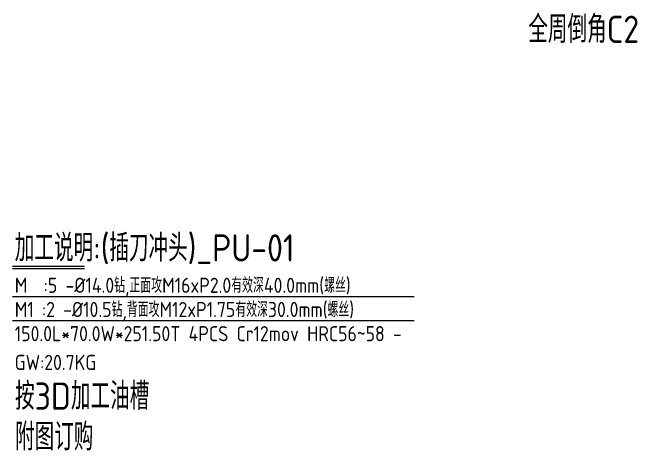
# Model space of a CAD drawing. Header units: millimetres. Extents: x -12563 to -11557, y 63585 to 64150.
# Drawn here: x -11970.8 to -11557.4, y 63860.4 to 64150.1 of the extents above; entities that cross this region are included whole.
import ezdxf

# ---------------------------------------------------------------- set-up
doc = ezdxf.new("R2010")
doc.units = ezdxf.units.MM
doc.layers.add('DIM', color=4, linetype='Continuous', lineweight=20)
doc.styles.add('gbenor', font='gbenor.shx', dxfattribs={"bigfont": 'gbcbig.shx'})

msp = doc.modelspace()

# ---------------------------------------------------------------- linework, layer by layer
at = {"layer": 'DIM', "color": 8, "linetype": 'Continuous', "lineweight": 5}
for p, q in [((-11970.794, 63982.288), (-11923.166, 63982.288)), ((-11970.794, 63980.788), (-11923.166, 63980.788)), ((-11970.794, 63962.288), (-11705.114, 63962.288)), ((-11970.794, 63946.288), (-11705.114, 63946.288))]:
    msp.add_line(p, q, dxfattribs=at)

# ---------------------------------------------------------------- texts
at = {"layer": 'DIM', "color": 6, "lineweight": 5, "style": 'gbenor'}
msp.add_text('全周倒角C2', height=18, dxfattribs=at).set_placement((-11629.655, 64129.949))
at = {"layer": 'DIM', "color": 4, "lineweight": 5, "style": 'gbenor'}
for s, height, p in [('加工说明:(插刀冲头)_PU-01', 18, (-11969.294, 63985.394)), ('M  :5 -%%c14.0钻,正面攻M16xP2.0有效深40.0mm(螺丝)', 10, (-11969.294, 63964.68)), ('M1 :2 -%%c10.5钻,背面攻M12xP1.75有效深30.0mm(螺丝)', 10, (-11969.294, 63948.68)), ('150.0L*70.0W*251.50T 4PCS Cr12mov HRC56~58 -', 10, (-11969.294, 63932.68)), ('GW:20.7KG', 10, (-11969.294, 63913.68))]:
    msp.add_text(s, height=height, dxfattribs=at).set_placement(p)
at = {"layer": 'DIM', "color": 21, "lineweight": 5, "style": 'gbenor'}
for s, p in [('按3D加工油槽', (-11969.126, 63887.383)), ('附图订购', (-11969.126, 63860.456))]:
    msp.add_text(s, height=18, dxfattribs=at).set_placement(p)

doc.saveas('drawing.dxf')
